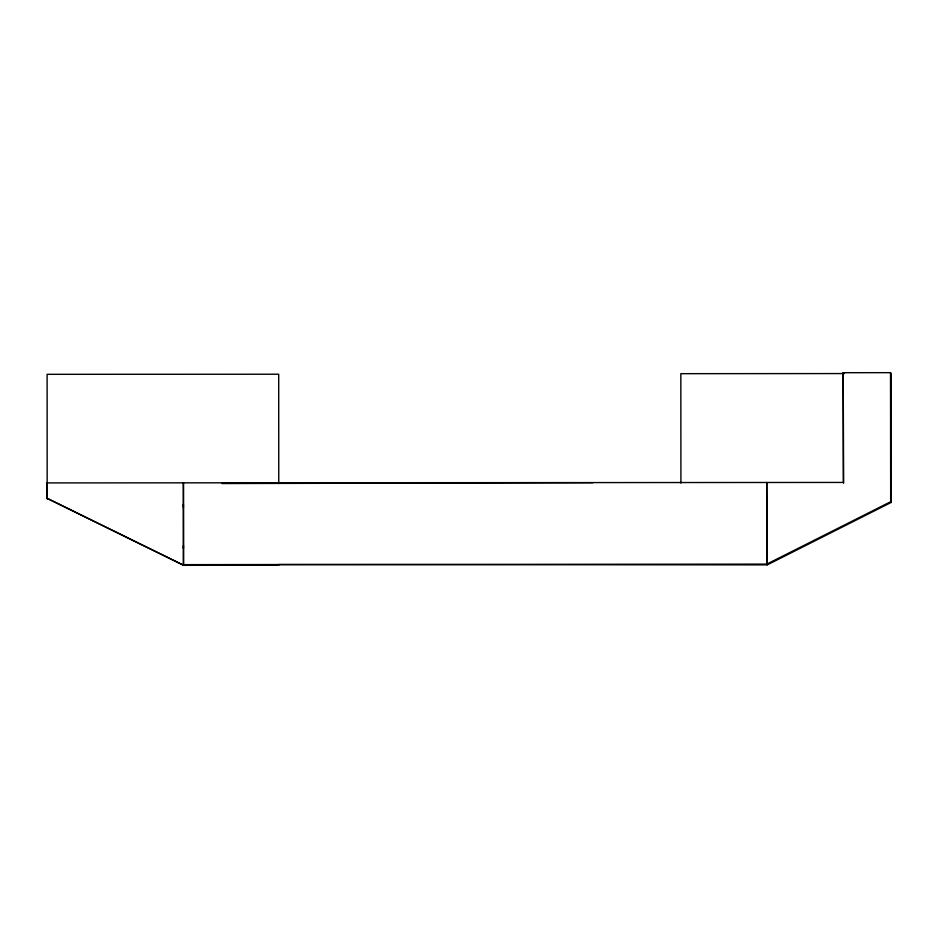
<?xml version="1.0" encoding="UTF-8"?>
<svg xmlns="http://www.w3.org/2000/svg" width="938" height="938" viewBox="0 0 938 938"><rect width="100%" height="100%" fill="white"/><g stroke="black" fill="none" stroke-linecap="round" stroke-linejoin="round"><path stroke-width="1.41" d="M890.983 373.547L891.1 502.475L767.225 564.875L278.539 564.547L278.785 565.215L183.731 565.333L46.9 498.219L46.912 482.918L843.321 482.437L843.168 372.703L890.525 372.667L890.842 373.383L891.065 483.234M183.426 547.417L183.426 548.155L183.426 545.248M183.391 505.441L183.391 504.703L183.391 507.61M766.733 504.984L766.733 504.245L766.733 507.153M183.485 564.641L183.426 482.964L183.485 564.641L766.815 564.125L890.678 501.736L890.525 372.667M844.282 373.57L680.836 373.676L680.918 483.105M592.839 482.695L221.954 483.539M766.745 482.449L767.225 564.875M46.9 498.219L183.731 565.333M890.678 501.736L891.1 502.475M843.168 372.703L843.637 483.211M46.912 482.918L47.158 483.609M766.745 483.129L766.815 564.125M278.762 483.516L278.703 374.227L47.111 374.321L47.17 498.969M766.768 546.96L766.768 547.698L766.768 546.96"/></g></svg>
